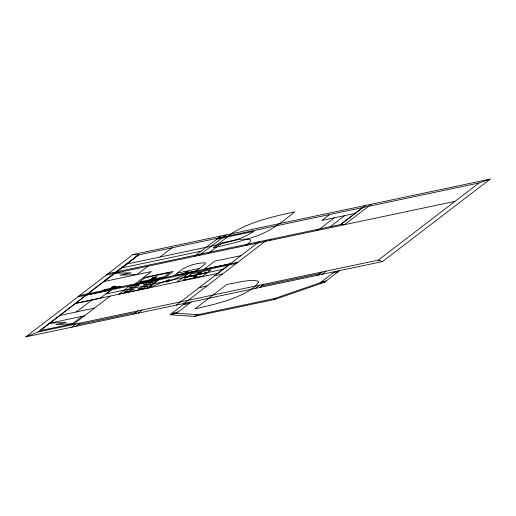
<?xml version="1.0" encoding="UTF-8"?>
<svg xmlns="http://www.w3.org/2000/svg" width="516" height="516" viewBox="0 0 516 516"><rect width="100%" height="100%" fill="white"/><g stroke="black" fill="none" stroke-linecap="round" stroke-linejoin="round"><path stroke-width="0.77" d="M25.8 336.89L132.902 254.575L490.2 179.11L382.601 261.528L25.8 336.89L38.287 331.936L378.26 260.129L478.951 182.999L490.2 179.11M38.287 331.936L138.514 254.898L478.951 182.999M87.565 293.926L114.52 273.28M116.339 271.887L138.514 254.898L132.902 254.575M228.762 265.011L217.862 273.364L75.297 303.479L86.198 295.126M116.455 271.848L126.555 264.108L213.14 245.79C227.085 242.391 241.81 239.553 253.878 231.362L216.772 239.198M126.665 264.057L138.649 254.872M75.523 303.427L39.913 330.704L74.62 323.377L94.583 308.078L59.733 315.482M104.09 290.392L105.2 289.541M76.387 311.961L92.1 299.925M110.308 289.076C111.024 286.406 121.383 284.032 111.811 288.76M111.572 289.773L106.122 293.946L223.299 269.197M117.971 287.457L119.132 286.599M72.305 323.861L82.154 316.321M147.976 266.217L137.069 274.57L119.964 275.17L131.283 272.777L114.655 273.254L103.755 281.607L151.362 271.551L135.315 283.845M159.979 257.02L171.97 247.835M94.499 308.097L110.14 296.12M71.705 327.196L75.884 323.996M75.871 326.318L80.051 323.113M158.741 279.801L147.84 288.154L169.861 279.414L166.152 282.252L188.127 273.596L177.22 281.949M194.261 256.439L220.977 235.973M199.253 255.388L225.976 234.915M177.362 273.099L174.098 275.602L196.306 270.913L204.91 264.269L205.51 263.237L205.129 262.831C195.203 262.979 184.863 266.34 177.362 273.099L199.569 268.41M208.083 253.524L222.28 242.643C231.387 241.159 240.701 238.063 249.97 239.476L250.802 240.482L250.054 242.036L245.932 245.526M133.921 314.057L138.095 310.858M138.082 313.173L142.261 309.974M176.369 305.091L259.058 241.746M184.141 303.447L266.83 240.101M339.741 270.584L324.532 282.233L275.131 299.325L194.3 316.398L170.028 314.779L185.07 303.253M269.442 240.559L271.261 239.166M191.178 301.963L176.433 313.257L170.028 314.779M329.531 214.559L321.81 220.467L355.169 213.398M316.282 230.665L318.101 229.278M319.746 228.93L334.252 217.816M330.208 226.718L344.707 215.611M255.362 288.405L259.542 285.206M362.845 207.522L340.663 224.512L108.121 273.628L106.302 275.015L454.957 201.375M365.58 205.426L340.676 224.505L344.417 224.724L371.133 204.259M259.522 287.528L263.702 284.322M317.772 275.221L321.952 272.022M321.939 274.344L326.118 271.145M194.3 316.398L198.028 314.702L274.731 298.5L320.223 282.762L334.742 271.642M121.505 267.978L200.956 251.195M240.895 255.659L214.72 261.186L204.143 269.294L230.317 263.76M143.293 277.731L173.131 271.429L165.165 277.531L135.327 283.832M111.766 287.96L113.262 287.644M111.417 288.225L103.419 289.915L102.31 290.766L119.86 287.057L120.97 286.212L112.914 287.909M238.063 262.141L79.47 295.636L77.839 296.894L236.425 263.399M86.178 295.133L111.179 289.844L100.323 298.184L75.323 303.473M214.688 275.731L222.46 274.093M199.131 287.651L206.903 286.006M49.678 323.177L84.469 315.831M77.961 324.719L136.005 312.457M261.612 285.929L319.862 273.622M333.168 272.848L338.167 271.79M183.193 304.692L189.301 303.402M171.796 313.444L177.865 312.161M326.189 280.968L321.384 281.981L320.107 282.962L324.912 281.942M170.364 314.541L176.433 313.257L198.028 314.702M320.223 282.762L324.532 282.233M72.479 323.829L55.883 324.603L66.3 322.403L49.755 323.164M378.26 260.129L382.601 261.528M274.731 298.5L275.131 299.325M147.389 286.322L143.113 288.283L138.069 288.921L142.339 286.96L147.389 286.322M152.472 282.426L148.202 284.387L143.158 285.025L147.428 283.065L152.472 282.426M133.354 289.289L129.084 291.243L124.034 291.882L128.303 289.928L133.354 289.289M138.443 285.393L134.173 287.348L129.123 287.986L133.392 286.025L138.443 285.393M258.587 282.059C253.782 289.586 244.507 293.327 236.676 297.016C223.241 302.324 209.161 305.756 195.067 308.794L226.834 284.458C236.973 282.813 247.345 279.362 257.665 280.936L258.587 282.059M105.574 289.715L104.651 289.96L105.574 289.715M117.79 287.135L118.532 287.025L117.79 287.135M129.316 286.219L119.138 294.017L147.092 288.109L157.264 280.317L129.316 286.219M145.073 277.743L139.578 281.955L164.443 276.705L169.945 272.493L145.073 277.743M152.691 277.731L153.542 277.969L156.58 276.911L152.691 277.731M151.962 278.543L149.414 280.491L152.749 279.788L155.29 277.84L151.962 278.543M153.478 277.595L155.697 277.124L153.478 277.595M232.523 233.026L213.295 247.751C226.666 244.906 239.966 241.63 252.917 237.225C268.939 232.529 282.155 222.177 294.829 211.728C273.519 216.714 251.228 221.067 232.523 233.026M185.347 272.171L184.793 272.59L188.875 271.422L185.347 272.171M185.508 276.873L184.418 277.705L192.191 276.066L193.281 275.228L185.508 276.873M187.056 276.976L182.754 280.278L202.84 276.034L207.148 272.738L187.056 276.976M190.888 274.022L187.469 276.64L207.542 272.403L210.96 269.784L190.888 274.022M193.294 276.834L194.829 276.924L197.177 276.015L193.294 276.834M197.68 273.474L199.215 273.564L201.569 272.654L197.68 273.474M194.074 276.699L196.299 276.228L194.074 276.699M198.466 273.332L200.685 272.867L198.466 273.332M111.521 287.322L115.997 286.38L111.521 287.322"/></g></svg>
